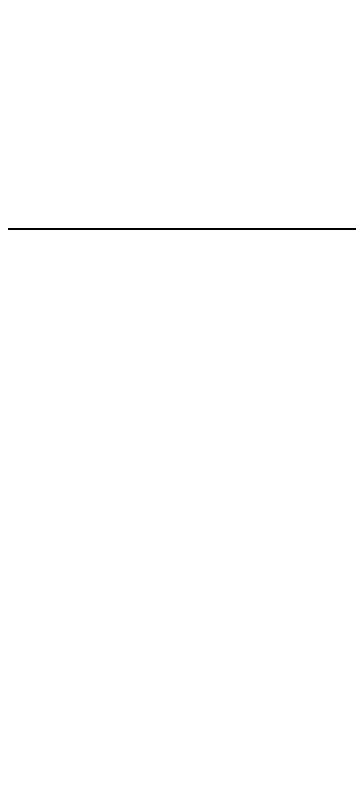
# Model space of a CAD drawing. Header units: metres. Extents: x 0 to 63075, y 0 to 44550.
# Drawn here: x 13846.2 to 13923.1, y 27918.8 to 28096.6 of the extents above; entities that cross this region are included whole.
import ezdxf

# ---------------------------------------------------------------- set-up
doc = ezdxf.new("R2010")
doc.units = ezdxf.units.M
doc.header["$LTSCALE"] = 75
for name, color, linetype in [('18_COTAS', 7, 'Continuous'), ('SDM', 7, 'Continuous'), ('SL4', 4, 'Continuous')]:
    doc.layers.add(name, color=color, linetype=linetype)
doc.styles.add('ROMANS', font='ROMANS.SHX')
doc.dimstyles.new('75___1-75', dxfattribs={"dimscale": 75, "dimtxt": 2.5, "dimasz": 2, "dimexe": 1.5, "dimexo": 1, "dimgap": 0.5, "dimtad": 1, "dimdec": 0, "dimzin": 12, "dimtxsty": 'ROMANS', "dimcen": 0, "dimclrd": 256, "dimclre": 256, "dimclrt": 3, "dimazin": 3, "dimtfac": 1, "dimtdec": 0, "dimtmove": 0, "dimatfit": 0, "dimfxl": 1, "dimlwd": -1, "dimlwe": -1, "dimarcsym": 0})

# ---------------------------------------------------------------- blocks, each defined once
blk = doc.blocks.new('*D27')
at = {"layer": '18_COTAS', "transparency": 16777216}
for p, q in [((12131.24, 27878.33), (12131.24, 30705.37)), ((13913.74, 30509.57), (13913.74, 30705.37)), ((11981.24, 30592.87), (11122.31, 30592.87)), ((13913.74, 30592.87), (12131.24, 30592.87)), ((14063.74, 30592.87), (14213.74, 30592.87))]:
    blk.add_line(p, q, dxfattribs=at)
for points in [[(11981.24, 30617.87), (11981.24, 30567.87), (12131.24, 30592.87)], [(14063.74, 30617.87), (14063.74, 30567.87), (13913.74, 30592.87)]]:
    blk.add_solid(points, dxfattribs=at)
at = {"layer": 'Defpoints', "color": 0, "transparency": 16777216}
for p in [(13913.74, 30592.87), (13913.74, 30434.57), (12131.24, 27803.33)]:
    blk.add_point(p, dxfattribs=at)
at = {"layer": '18_COTAS', "color": 3, "transparency": 16777216, "insert": (11476.78, 30724.12), "char_height": 187.5, "attachment_point": 5, "style": 'ROMANS'}
blk.add_mtext('1782', dxfattribs=at)
blk = doc.blocks.new('A$C429c7d53')
at = {"layer": 'SL4'}
blk.add_line((123.23, 957.26), (262.77, 957.26), dxfattribs=at)

msp = doc.modelspace()

# ---------------------------------------------------------------- block references
at = {"layer": 'SDM'}
msp.add_blockref('A$C429c7d53', (13720.74, 27090.07), dxfattribs=at)

# ---------------------------------------------------------------- dimensions: what is measured, and where the dimension line sits
at = {"layer": '18_COTAS'}
dim = msp.add_linear_dim(base=(13913.73996451, 30592.87116724), p1=(12131.23996451, 27803.3334565), p2=(13913.73996451, 30434.56595658), dimstyle='75___1-75', dxfattribs=at)
dim.commit()
dim.dimension.update_dxf_attribs({"geometry": '*D27', "text_midpoint": (11476.77567879, 30592.87116724), "dimtype": 160})

doc.saveas('drawing.dxf')
